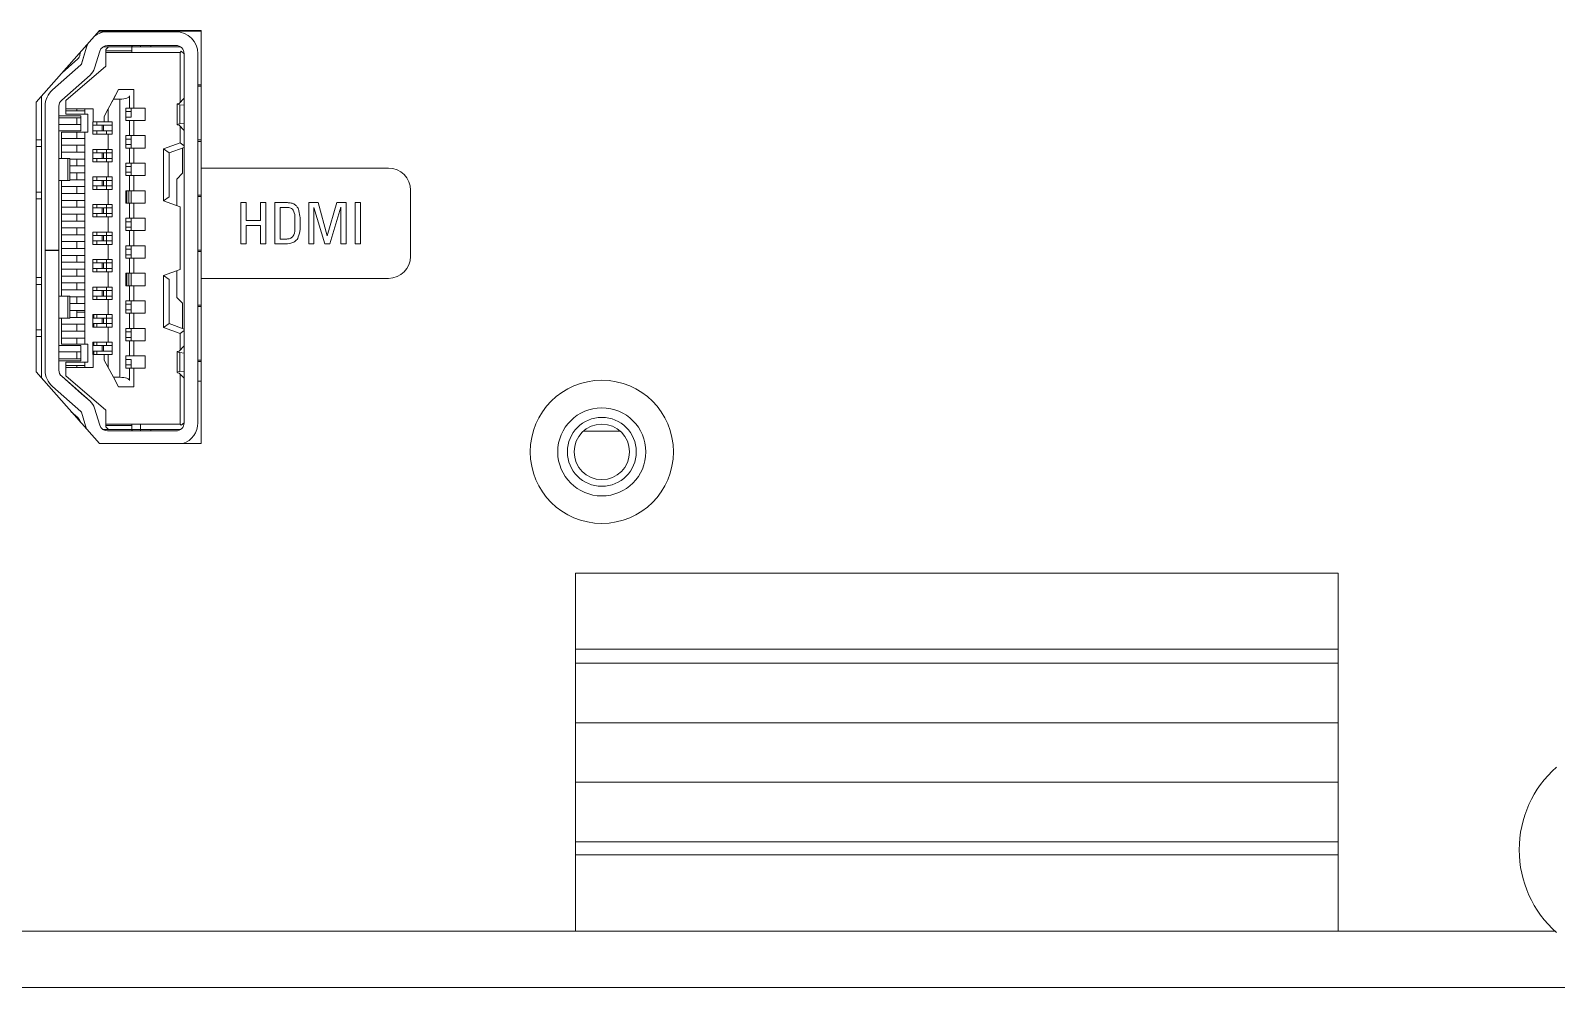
# Model space of a CAD drawing. Extents: x -194 to 239, y -574 to -265.
# Drawn here: x -116.12 to -98.61, y -338.94 to -327.96 of the extents above; entities that cross this region are included whole.
import ezdxf

# ---------------------------------------------------------------- set-up
doc = ezdxf.new("R2010")
doc.units = 0
doc.header["$LTSCALE"] = 0.5
doc.layers.get('0').update_dxf_attribs({"linetype": 'CONTINUOUS'})
doc.layers.add('1', color=7, linetype='CONTINUOUS')

msp = doc.modelspace()

# ---------------------------------------------------------------- linework, layer by layer
at = {"color": 7, "linetype": 'Continuous', "lineweight": 5}
for p, q in [((-115.33454, -327.96054), (-116.06148, -328.78229)), ((-115.34629, -327.97382), (-115.23923, -327.97382)), ((-114.16512, -327.96054), (-115.33454, -327.96054)), ((-115.30294, -327.96054), (-115.30294, -327.97381)), ((-114.16512, -327.96841), (-115.30294, -327.96841)), ((-115.30294, -327.96841), (-114.16512, -327.96841)), ((-115.23024, -327.97382), (-115.23923, -327.97382)), ((-114.4559, -327.97382), (-115.23923, -327.97382)), ((-115.23024, -327.97382), (-115.13542, -327.97382)), ((-115.23024, -327.97382), (-115.13542, -327.97382)), ((-115.23024, -327.97382), (-115.13542, -327.97382)), ((-114.96159, -327.97382), (-114.96159, -327.97381)), ((-114.74035, -327.97382), (-114.96159, -327.97382)), ((-114.70874, -327.97381), (-114.74035, -327.97381)), ((-114.74035, -327.97381), (-114.74035, -327.97382)), ((-114.4559, -327.97381), (-114.70874, -327.97381)), ((-114.4559, -327.97381), (-114.4559, -327.97382)), ((-114.16512, -329.54083), (-114.16512, -327.96054)), ((-115.55673, -328.23888), (-115.55157, -328.20587)), ((-115.54067, -328.34659), (-115.48089, -328.15231)), ((-115.48089, -328.15231), (-115.53998, -328.34434)), ((-115.47941, -328.14765), (-115.50006, -328.14765)), ((-115.50006, -328.14765), (-115.47941, -328.14765)), ((-115.47362, -328.13185), (-115.48608, -328.13185)), ((-115.32985, -328.19878), (-115.38963, -328.39307)), ((-115.29164, -328.14765), (-115.23024, -328.14765)), ((-115.27765, -328.13998), (-115.27765, -328.14765)), ((-115.23024, -328.14765), (-115.26185, -328.17925)), ((-115.26185, -328.17925), (-115.23024, -328.14765)), ((-115.26185, -328.17925), (-115.26185, -328.21086)), ((-114.96159, -328.19506), (-115.26185, -328.19506)), ((-114.40849, -328.21086), (-115.26185, -328.21086)), ((-115.26185, -328.21086), (-115.26185, -328.36889)), ((-115.23923, -328.13185), (-114.4559, -328.13185)), ((-115.23024, -328.14765), (-114.4559, -328.14765)), ((-115.23024, -328.14765), (-115.23024, -328.14765)), ((-114.96159, -328.14765), (-114.96159, -328.13184)), ((-114.96159, -328.14765), (-114.96159, -328.19506)), ((-114.96159, -328.14765), (-114.95843, -328.14765)), ((-114.96159, -328.21086), (-114.96159, -328.19506)), ((-114.95843, -328.13185), (-114.95843, -328.14765)), ((-114.86361, -328.14765), (-114.86361, -328.13185)), ((-114.74351, -328.14765), (-114.74351, -328.13185)), ((-114.4559, -328.14765), (-114.40349, -328.14765)), ((-114.4559, -328.14765), (-114.4559, -328.14765)), ((-114.40849, -328.21086), (-114.39556, -328.19793)), ((-114.40849, -328.78658), (-114.40849, -328.21086)), ((-114.39556, -328.19793), (-114.36108, -328.22666)), ((-114.36108, -328.22666), (-114.36108, -332.46185)), ((-114.20305, -328.22666), (-114.20305, -332.46185)), ((-115.54534, -328.35381), (-115.87137, -328.64072)), ((-115.87137, -328.64072), (-115.54534, -328.35381)), ((-115.76241, -328.44422), (-115.5826, -328.28598)), ((-115.26185, -328.36889), (-115.72013, -328.76396)), ((-115.54534, -328.35381), (-115.54534, -328.35381)), ((-115.53998, -328.34434), (-115.54067, -328.34659)), ((-115.54067, -328.34659), (-115.54067, -328.34659)), ((-115.53998, -328.34434), (-115.53998, -328.34434)), ((-115.44094, -328.47245), (-115.76697, -328.75935)), ((-114.20305, -328.58473), (-114.16512, -328.58473)), ((-114.16512, -328.60053), (-114.20305, -328.60053)), ((-114.20305, -328.60053), (-114.16512, -328.60053)), ((-116.06148, -328.78229), (-116.06148, -331.87967)), ((-115.99826, -329.21435), (-115.99826, -328.71083)), ((-115.87137, -328.64072), (-115.87137, -328.64072)), ((-115.72013, -328.76396), (-115.72013, -328.85878)), ((-115.1133, -328.63754), (-115.28081, -328.94611)), ((-115.17335, -328.74816), (-115.2334, -328.85878)), ((-115.17335, -328.74816), (-115.1133, -328.63754)), ((-115.17335, -328.74816), (-115.0975, -328.74816)), ((-114.98688, -328.63754), (-115.1133, -328.63754)), ((-115.0975, -331.94036), (-115.0975, -328.74816)), ((-114.93947, -328.63754), (-114.98688, -328.63754)), ((-114.98688, -328.85088), (-114.98688, -328.70944)), ((-114.93947, -328.63754), (-114.93947, -328.85088)), ((-114.41875, -328.79717), (-114.36362, -328.74026)), ((-114.36362, -328.74026), (-114.36108, -328.74026)), ((-115.95718, -328.83053), (-115.95718, -330.48332)), ((-115.79915, -330.48332), (-115.79915, -328.83053)), ((-115.5463, -328.93779), (-115.79915, -328.93779)), ((-115.59213, -328.9615), (-115.79915, -328.9615)), ((-115.5463, -328.9615), (-115.79915, -328.9615)), ((-115.72013, -328.92199), (-115.72013, -328.85878)), ((-115.72013, -328.85878), (-115.40407, -328.85878)), ((-115.72013, -328.88248), (-115.50047, -328.88248)), ((-115.46729, -328.92199), (-115.72013, -328.92199)), ((-115.59213, -328.88248), (-115.59213, -328.85878)), ((-115.59213, -328.9615), (-115.59213, -329.04051)), ((-115.59213, -328.9615), (-115.5463, -328.9615)), ((-115.5463, -328.93779), (-115.5463, -329.11163)), ((-115.50047, -328.85878), (-115.50047, -328.92199)), ((-115.46729, -329.12743), (-115.46729, -328.92199)), ((-115.40407, -328.85878), (-115.40407, -329.00891)), ((-115.28081, -328.94611), (-115.2334, -328.85878)), ((-115.28081, -329.00891), (-115.28081, -328.94611)), ((-115.2334, -328.85878), (-115.2334, -329.00891)), ((-115.2334, -328.85878), (-115.2334, -328.85878)), ((-115.03113, -328.85088), (-114.98688, -328.85088)), ((-115.03113, -328.99311), (-115.03113, -328.85088)), ((-115.03113, -328.89039), (-114.96791, -328.89039)), ((-114.96791, -328.89039), (-115.03113, -328.89039)), ((-115.03113, -328.9536), (-114.96791, -328.9536)), ((-114.98688, -328.85088), (-114.96791, -328.85088)), ((-114.96791, -328.85088), (-114.96791, -328.89039)), ((-114.93947, -328.85088), (-114.96791, -328.85088)), ((-114.96791, -328.9536), (-114.96791, -328.89039)), ((-114.93947, -328.85088), (-114.80988, -328.85088)), ((-114.80988, -328.85088), (-114.80988, -328.9931)), ((-114.44009, -328.80432), (-114.44009, -329.03967)), ((-114.4099, -329.03126), (-114.4099, -328.81272)), ((-114.36108, -328.81902), (-114.4099, -328.81272)), ((-115.79915, -329.04051), (-115.5463, -329.04051)), ((-115.79915, -329.11163), (-115.5463, -329.11163)), ((-115.76754, -329.12743), (-115.46729, -329.12743)), ((-115.76754, -329.42769), (-115.76754, -329.12743)), ((-115.59213, -329.12743), (-115.59213, -329.19854)), ((-115.50047, -329.12743), (-115.50047, -331.56108)), ((-115.4104, -329.00891), (-115.4104, -329.15113)), ((-115.4104, -329.00891), (-115.40407, -329.00891)), ((-115.30128, -329.04841), (-115.4104, -329.04841)), ((-115.30128, -329.11163), (-115.4104, -329.11163)), ((-115.40407, -329.00891), (-115.28081, -329.00891)), ((-115.36299, -329.04841), (-115.36299, -329.00891)), ((-115.36299, -329.15113), (-115.36299, -329.11163)), ((-115.30128, -329.11163), (-115.30128, -329.04841)), ((-115.25237, -329.04841), (-115.30128, -329.04841)), ((-115.25237, -329.11163), (-115.30128, -329.11163)), ((-115.28698, -329.04841), (-115.28698, -329.11163)), ((-115.28698, -329.04841), (-115.18915, -329.04841)), ((-115.27, -329.11163), (-115.28698, -329.11163)), ((-115.28081, -329.00891), (-115.25237, -329.00891)), ((-115.25237, -329.11163), (-115.26756, -329.11163)), ((-115.25237, -329.00891), (-115.2334, -329.00891)), ((-115.18915, -329.04841), (-115.25237, -329.04841)), ((-115.25237, -329.15113), (-115.25237, -329.11163)), ((-115.25237, -329.11163), (-115.18915, -329.11163)), ((-115.2334, -329.00891), (-115.18915, -329.00891)), ((-115.18915, -329.00891), (-115.18915, -329.15114)), ((-114.98688, -328.99311), (-115.03113, -328.99311)), ((-114.96791, -328.9931), (-114.98688, -328.9931)), ((-114.98688, -329.16694), (-114.98688, -328.99311)), ((-114.93947, -328.9931), (-114.96791, -328.9931)), ((-114.93947, -328.9931), (-114.93947, -329.16694)), ((-114.80988, -328.9931), (-114.93947, -328.9931)), ((-114.36362, -329.10373), (-114.41875, -329.04681)), ((-114.4099, -329.03126), (-114.36108, -329.02497)), ((-114.40849, -329.25124), (-114.40849, -329.0574)), ((-114.36108, -329.10373), (-114.36362, -329.10373)), ((-116.06148, -329.21435), (-115.99826, -329.21435)), ((-116.06148, -329.29336), (-115.99826, -329.29336)), ((-115.99826, -329.21435), (-115.99826, -329.29336)), ((-115.99826, -329.29336), (-115.99826, -329.81486)), ((-115.76754, -329.19854), (-115.50047, -329.19854)), ((-115.59213, -329.27756), (-115.76754, -329.27756)), ((-115.50047, -329.27756), (-115.76754, -329.27756)), ((-115.59213, -329.27756), (-115.59213, -329.35657)), ((-115.59213, -329.27756), (-115.50047, -329.27756)), ((-115.4104, -329.15113), (-115.25237, -329.15113)), ((-115.4104, -329.32497), (-115.4104, -329.46719)), ((-115.4104, -329.32497), (-115.25237, -329.32497)), ((-115.36299, -329.36447), (-115.36299, -329.32497)), ((-115.25237, -329.15113), (-115.25237, -329.15114)), ((-115.25237, -329.15113), (-115.2334, -329.15113)), ((-115.25237, -329.15114), (-115.2334, -329.15114)), ((-115.25237, -329.32497), (-115.25237, -329.32497)), ((-115.25237, -329.46719), (-115.25237, -329.32497)), ((-115.25237, -329.32497), (-115.2334, -329.32497)), ((-115.2334, -329.15114), (-115.22432, -329.15114)), ((-115.18915, -329.15114), (-115.2334, -329.15114)), ((-115.2334, -329.15114), (-115.2334, -329.32497)), ((-115.2334, -329.32497), (-115.18915, -329.32497)), ((-115.18915, -329.32497), (-115.18915, -329.46719)), ((-115.02164, -329.16694), (-115.03113, -329.16694)), ((-115.03113, -329.30917), (-115.03113, -329.16694)), ((-115.03113, -329.16694), (-114.98688, -329.16694)), ((-115.03113, -329.20644), (-114.96791, -329.20644)), ((-114.96791, -329.20644), (-115.03113, -329.20644)), ((-115.03113, -329.26966), (-114.96791, -329.26966)), ((-114.98688, -329.30917), (-115.03113, -329.30917)), ((-115.01766, -329.16694), (-115.02164, -329.16694)), ((-114.99596, -329.16694), (-115.01766, -329.16694)), ((-114.98688, -329.16694), (-114.99596, -329.16694)), ((-114.98688, -329.16694), (-114.96791, -329.16694)), ((-114.96791, -329.30916), (-114.98688, -329.30916)), ((-114.98688, -329.483), (-114.98688, -329.30917)), ((-114.96791, -329.16694), (-114.96791, -329.20644)), ((-114.96791, -329.16694), (-114.96791, -329.16694)), ((-114.96791, -329.16694), (-114.93947, -329.16694)), ((-114.93947, -329.16694), (-114.96791, -329.16694)), ((-114.96791, -329.26966), (-114.96791, -329.20644)), ((-114.96791, -329.26966), (-114.96791, -329.30916)), ((-114.93947, -329.30916), (-114.96791, -329.30916)), ((-114.93947, -329.16694), (-114.80988, -329.16694)), ((-114.93947, -329.30916), (-114.93947, -329.483)), ((-114.80988, -329.30916), (-114.93947, -329.30916)), ((-114.80988, -329.16694), (-114.80988, -329.30916)), ((-114.59812, -329.3202), (-114.40849, -329.25124)), ((-114.53491, -329.36447), (-114.59812, -329.3202)), ((-114.59812, -329.91444), (-114.59812, -329.3202)), ((-114.36108, -329.30126), (-114.53491, -329.36447)), ((-114.36108, -329.28445), (-114.40849, -329.25124)), ((-114.3786, -329.59691), (-114.3786, -329.30763)), ((-114.20305, -329.21684), (-114.16512, -329.21684)), ((-114.16512, -329.23264), (-114.20305, -329.23264)), ((-114.20305, -329.23265), (-114.16512, -329.23265)), ((-115.79686, -329.42769), (-115.79915, -329.42769)), ((-115.69618, -329.42769), (-115.79915, -329.42769)), ((-115.79657, -329.42769), (-115.70751, -329.42769)), ((-115.76754, -329.35657), (-115.50047, -329.35657)), ((-115.70751, -329.42769), (-115.67304, -329.42769)), ((-115.69618, -329.68053), (-115.69618, -329.42769)), ((-115.67272, -329.68053), (-115.67272, -329.42769)), ((-115.59213, -329.43559), (-115.67272, -329.43559)), ((-115.50047, -329.43559), (-115.67272, -329.43559)), ((-115.59213, -329.43559), (-115.59213, -329.5146)), ((-115.59213, -329.43559), (-115.50047, -329.43559)), ((-115.30128, -329.36447), (-115.4104, -329.36447)), ((-115.4104, -329.42769), (-115.30128, -329.42769)), ((-115.4104, -329.46719), (-115.25237, -329.46719)), ((-115.36299, -329.46719), (-115.36299, -329.42769)), ((-115.30128, -329.42769), (-115.30128, -329.36447)), ((-115.25237, -329.36447), (-115.30128, -329.36447)), ((-115.25237, -329.42769), (-115.30128, -329.42769)), ((-115.28698, -329.36447), (-115.28698, -329.42769)), ((-115.28698, -329.36447), (-115.18915, -329.36447)), ((-115.28698, -329.42769), (-115.18915, -329.42769)), ((-115.18915, -329.36447), (-115.25237, -329.36447)), ((-115.18915, -329.42769), (-115.25237, -329.42769)), ((-115.25237, -329.46719), (-115.25237, -329.46719)), ((-115.2334, -329.46719), (-115.25237, -329.46719)), ((-115.2334, -329.46719), (-115.22432, -329.46719)), ((-115.2334, -329.46719), (-115.2334, -329.64103)), ((-115.18915, -329.46719), (-115.2334, -329.46719)), ((-115.03113, -329.483), (-114.98688, -329.483)), ((-115.03113, -329.62522), (-115.03113, -329.483)), ((-114.96791, -329.483), (-114.98688, -329.483)), ((-114.98688, -329.483), (-114.96791, -329.483)), ((-114.93947, -329.483), (-114.96791, -329.483)), ((-114.96791, -329.483), (-114.96791, -329.62522)), ((-114.96791, -329.483), (-114.96791, -329.483)), ((-114.93947, -329.483), (-114.80988, -329.483)), ((-114.80988, -329.483), (-114.80988, -329.62522)), ((-114.53491, -329.87017), (-114.53491, -329.36447)), ((-115.67272, -329.5146), (-115.50047, -329.5146)), ((-115.59213, -329.59362), (-115.67272, -329.59362)), ((-115.50047, -329.59362), (-115.67272, -329.59362)), ((-115.67272, -329.67263), (-115.50047, -329.67263)), ((-115.59213, -329.59362), (-115.59213, -329.67263)), ((-115.59213, -329.59362), (-115.50047, -329.59362)), ((-115.4104, -329.64103), (-115.4104, -329.78325)), ((-115.4104, -329.64103), (-115.25237, -329.64103)), ((-115.36299, -329.68053), (-115.36299, -329.64103)), ((-115.25237, -329.64103), (-115.25237, -329.64103)), ((-115.25237, -329.78325), (-115.25237, -329.64103)), ((-115.25237, -329.64103), (-115.2334, -329.64103)), ((-115.2334, -329.64103), (-115.18915, -329.64103)), ((-115.18915, -329.64103), (-115.18915, -329.78325)), ((-115.03113, -329.5225), (-114.96791, -329.5225)), ((-114.96791, -329.5225), (-115.03113, -329.5225)), ((-115.03113, -329.58571), (-114.96791, -329.58571)), ((-114.98688, -329.62522), (-115.03113, -329.62522)), ((-114.98688, -329.62522), (-114.96791, -329.62522)), ((-114.98688, -329.79906), (-114.98688, -329.62522)), ((-114.80988, -329.62522), (-114.96791, -329.62522)), ((-114.93947, -329.62522), (-114.96791, -329.62522)), ((-114.96791, -329.62522), (-114.96791, -329.62522)), ((-114.80988, -329.62522), (-114.93947, -329.62522)), ((-114.93947, -329.62522), (-114.93947, -329.79906)), ((-114.44642, -329.66473), (-114.3786, -329.59691)), ((-114.44642, -329.96961), (-114.44642, -329.66473)), ((-114.16512, -329.54083), (-114.16512, -330.80507)), ((-112.01592, -329.54083), (-114.16512, -329.54083)), ((-115.99826, -329.81486), (-116.06148, -329.81486)), ((-115.99826, -329.81486), (-115.99826, -329.89387)), ((-115.79915, -329.68053), (-115.69618, -329.68053)), ((-115.76754, -331.00798), (-115.76754, -329.68053)), ((-115.59213, -329.75165), (-115.76754, -329.75165)), ((-115.50047, -329.75165), (-115.76754, -329.75165)), ((-115.76754, -329.83066), (-115.50047, -329.83066)), ((-115.70751, -329.68053), (-115.67304, -329.68053)), ((-115.59213, -329.75165), (-115.59213, -329.83066)), ((-115.59213, -329.75165), (-115.50047, -329.75165)), ((-115.30128, -329.68053), (-115.4104, -329.68053)), ((-115.4104, -329.74374), (-115.30128, -329.74374)), ((-115.4104, -329.78325), (-115.25237, -329.78325)), ((-115.36299, -329.78325), (-115.36299, -329.74374)), ((-115.30128, -329.74374), (-115.30128, -329.68053)), ((-115.25237, -329.68053), (-115.30128, -329.68053)), ((-115.25237, -329.74374), (-115.30128, -329.74374)), ((-115.28698, -329.68053), (-115.28698, -329.74374)), ((-115.28698, -329.68053), (-115.18915, -329.68053)), ((-115.28698, -329.74374), (-115.25237, -329.74374)), ((-115.18915, -329.68053), (-115.25237, -329.68053)), ((-115.18915, -329.74374), (-115.25237, -329.74374)), ((-115.25237, -329.78325), (-115.25237, -329.78325)), ((-115.2334, -329.78325), (-115.25237, -329.78325)), ((-115.2334, -329.78325), (-115.22432, -329.78325)), ((-115.2334, -329.78325), (-115.2334, -329.95709)), ((-115.18915, -329.78325), (-115.2334, -329.78325)), ((-115.03113, -329.79906), (-114.98688, -329.79906)), ((-115.03113, -329.94128), (-115.03113, -329.79906)), ((-115.03113, -329.83856), (-115.01766, -329.83856)), ((-115.01766, -329.83856), (-115.03113, -329.83856)), ((-115.01766, -329.79906), (-115.01766, -329.94128)), ((-114.99596, -329.79906), (-115.01766, -329.79906)), ((-114.99596, -329.79906), (-114.99596, -329.94128)), ((-114.98688, -329.79906), (-114.99596, -329.79906)), ((-114.98688, -329.79906), (-114.96791, -329.79906)), ((-114.96791, -329.79906), (-114.98688, -329.79906)), ((-114.96791, -329.79906), (-114.93947, -329.79906)), ((-114.96791, -329.79906), (-114.96791, -329.94128)), ((-114.93947, -329.79906), (-114.80988, -329.79906)), ((-114.80988, -329.79906), (-114.80988, -329.94128)), ((-114.20305, -329.84896), (-114.16512, -329.84896)), ((-111.76308, -330.55222), (-111.76308, -329.79368)), ((-116.06148, -329.89387), (-115.99826, -329.89387)), ((-115.99826, -329.89387), (-115.99826, -330.79464)), ((-115.59213, -329.90968), (-115.76754, -329.90968)), ((-115.50047, -329.90968), (-115.76754, -329.90968)), ((-115.76754, -329.98869), (-115.50047, -329.98869)), ((-115.59213, -329.90968), (-115.59213, -329.98869)), ((-115.59213, -329.90968), (-115.50047, -329.90968)), ((-115.4104, -329.95708), (-115.4104, -330.09931)), ((-115.4104, -329.95708), (-115.25237, -329.95708)), ((-115.30128, -329.99659), (-115.4104, -329.99659)), ((-115.36299, -329.99659), (-115.36299, -329.95708)), ((-115.30128, -330.0598), (-115.30128, -329.99659)), ((-115.28698, -329.99659), (-115.28698, -330.0598)), ((-115.25237, -329.95709), (-115.25237, -329.95708)), ((-115.25237, -329.95708), (-115.2334, -329.95708)), ((-115.25237, -330.09931), (-115.25237, -329.95709)), ((-115.2334, -329.95709), (-115.25237, -329.95709)), ((-115.18915, -329.99659), (-115.25237, -329.99659)), ((-115.2334, -329.95709), (-115.18915, -329.95709)), ((-115.18915, -329.95709), (-115.18915, -330.09931)), ((-115.03113, -329.90177), (-115.01766, -329.90177)), ((-114.98688, -329.94128), (-115.03113, -329.94128)), ((-115.01766, -329.94128), (-114.99596, -329.94128)), ((-114.99596, -329.94128), (-114.98688, -329.94128)), ((-114.96791, -329.94128), (-114.98688, -329.94128)), ((-114.98688, -330.11512), (-114.98688, -329.94128)), ((-114.93947, -329.94128), (-114.96791, -329.94128)), ((-114.93947, -329.94128), (-114.96791, -329.94128)), ((-114.93947, -329.94128), (-114.93947, -330.11511)), ((-114.80988, -329.94128), (-114.93947, -329.94128)), ((-114.59812, -329.91444), (-114.53491, -329.87017)), ((-114.59812, -329.91444), (-114.40849, -329.9834)), ((-114.40849, -330.70511), (-114.40849, -329.9834)), ((-114.16512, -329.86476), (-114.20305, -329.86476)), ((-114.20305, -329.86477), (-114.16512, -329.86477)), ((-113.70953, -329.9359), (-113.64874, -329.9359)), ((-113.70953, -330.40999), (-113.70953, -329.9359)), ((-113.64874, -329.9359), (-113.64874, -330.14256)), ((-113.48464, -329.9359), (-113.42386, -329.9359)), ((-113.48464, -330.14256), (-113.48464, -329.9359)), ((-113.42386, -329.9359), (-113.42386, -330.40999)), ((-113.32053, -329.9359), (-113.17627, -329.9359)), ((-113.32053, -330.40999), (-113.32053, -329.9359)), ((-113.25975, -329.99061), (-113.25975, -330.35529)), ((-113.18149, -329.99061), (-113.25975, -329.99061)), ((-112.93153, -329.9359), (-112.82441, -329.93315)), ((-112.93153, -330.40999), (-112.93153, -329.9359)), ((-112.74644, -330.40999), (-112.87075, -329.99061)), ((-112.87075, -329.99061), (-112.87075, -330.40999)), ((-112.82441, -329.93315), (-112.71747, -330.31531)), ((-112.71747, -330.31531), (-112.6074, -329.93325)), ((-112.56077, -329.98852), (-112.68927, -330.40999)), ((-112.6074, -329.93325), (-112.49999, -329.9359)), ((-112.56077, -330.40999), (-112.56077, -329.98852)), ((-112.49999, -329.9359), (-112.49999, -330.40999)), ((-112.39666, -329.9359), (-112.33588, -329.9359)), ((-112.39666, -330.40999), (-112.39666, -329.9359)), ((-112.33588, -329.9359), (-112.33588, -330.40999)), ((-115.59213, -330.0677), (-115.76754, -330.0677)), ((-115.50047, -330.0677), (-115.76754, -330.0677)), ((-115.76754, -330.14672), (-115.50047, -330.14672)), ((-115.59213, -330.0677), (-115.59213, -330.14672)), ((-115.59213, -330.0677), (-115.50047, -330.0677)), ((-115.4104, -330.0598), (-115.30128, -330.0598)), ((-115.4104, -330.09931), (-115.25237, -330.09931)), ((-115.36299, -330.09931), (-115.36299, -330.0598)), ((-115.25237, -330.0598), (-115.30128, -330.0598)), ((-115.28698, -330.0598), (-115.18915, -330.0598)), ((-115.18915, -330.0598), (-115.25237, -330.0598)), ((-115.25237, -330.09931), (-115.25237, -330.09931)), ((-115.2334, -330.09931), (-115.25237, -330.09931)), ((-115.2334, -330.09931), (-115.22432, -330.09931)), ((-115.18915, -330.09931), (-115.2334, -330.09931)), ((-115.2334, -330.09931), (-115.2334, -330.27314)), ((-115.03113, -330.11512), (-114.98688, -330.11512)), ((-115.03113, -330.25734), (-115.03113, -330.11512)), ((-115.03113, -330.15462), (-114.96791, -330.15462)), ((-114.96791, -330.15462), (-115.03113, -330.15462)), ((-114.98688, -330.11511), (-114.96791, -330.11511)), ((-114.96791, -330.11511), (-114.96791, -330.15462)), ((-114.93947, -330.11511), (-114.96791, -330.11511)), ((-114.96791, -330.21783), (-114.96791, -330.15462)), ((-114.93947, -330.11511), (-114.80988, -330.11511)), ((-114.80988, -330.11511), (-114.80988, -330.25734)), ((-113.64874, -330.14256), (-113.48464, -330.14256)), ((-113.64874, -330.19726), (-113.64874, -330.40999)), ((-113.48464, -330.19726), (-113.64874, -330.19726)), ((-113.48464, -330.40999), (-113.48464, -330.19726)), ((-113.08956, -330.21512), (-113.08956, -330.12043)), ((-115.59213, -330.22573), (-115.76754, -330.22573)), ((-115.50047, -330.22573), (-115.76754, -330.22573)), ((-115.76754, -330.30475), (-115.50047, -330.30475)), ((-115.59213, -330.22573), (-115.59213, -330.30475)), ((-115.59213, -330.22573), (-115.50047, -330.22573)), ((-115.4104, -330.27314), (-115.4104, -330.41537)), ((-115.4104, -330.27314), (-115.25237, -330.27314)), ((-115.30128, -330.31265), (-115.4104, -330.31265)), ((-115.4104, -330.37586), (-115.30128, -330.37586)), ((-115.36299, -330.31265), (-115.36299, -330.27314)), ((-115.36299, -330.41537), (-115.36299, -330.37586)), ((-115.30128, -330.37586), (-115.30128, -330.31265)), ((-115.25237, -330.31265), (-115.30128, -330.31265)), ((-115.25237, -330.37586), (-115.30128, -330.37586)), ((-115.28698, -330.31265), (-115.28698, -330.37586)), ((-115.28698, -330.31265), (-115.18915, -330.31265)), ((-115.28698, -330.37586), (-115.25237, -330.37586)), ((-115.25237, -330.41537), (-115.25237, -330.27314)), ((-115.25237, -330.27314), (-115.2334, -330.27314)), ((-115.2334, -330.27314), (-115.25237, -330.27314)), ((-115.25237, -330.27314), (-115.25237, -330.27314)), ((-115.18915, -330.31265), (-115.25237, -330.31265)), ((-115.18915, -330.37586), (-115.25237, -330.37586)), ((-115.2334, -330.27314), (-115.18915, -330.27314)), ((-115.18915, -330.27314), (-115.18915, -330.41537)), ((-115.03113, -330.21783), (-114.96791, -330.21783)), ((-114.98688, -330.25734), (-115.03113, -330.25734)), ((-114.96791, -330.25734), (-114.98688, -330.25734)), ((-114.98688, -330.43117), (-114.98688, -330.25734)), ((-114.96791, -330.21783), (-114.96791, -330.25734)), ((-114.93947, -330.25734), (-114.96791, -330.25734)), ((-114.93947, -330.25734), (-114.93947, -330.43117)), ((-114.80988, -330.25734), (-114.93947, -330.25734)), ((-113.25975, -330.35529), (-113.20372, -330.35529)), ((-115.95718, -330.48648), (-115.95718, -330.48332)), ((-115.95718, -330.48332), (-115.79915, -330.48332)), ((-115.95718, -330.48648), (-115.79915, -330.48648)), ((-115.79915, -330.48648), (-115.95718, -330.48648)), ((-115.95718, -330.48648), (-115.95718, -331.85798)), ((-115.79915, -330.48332), (-115.79915, -330.48648)), ((-115.79915, -331.85798), (-115.79915, -330.48648)), ((-115.59213, -330.38376), (-115.76754, -330.38376)), ((-115.50047, -330.38376), (-115.76754, -330.38376)), ((-115.76754, -330.46278), (-115.50047, -330.46278)), ((-115.59213, -330.54179), (-115.76754, -330.54179)), ((-115.50047, -330.54179), (-115.76754, -330.54179)), ((-115.59213, -330.38376), (-115.59213, -330.46278)), ((-115.59213, -330.38376), (-115.50047, -330.38376)), ((-115.59213, -330.54179), (-115.59213, -330.62081)), ((-115.59213, -330.54179), (-115.50047, -330.54179)), ((-115.4104, -330.41537), (-115.25237, -330.41537)), ((-115.25237, -330.41537), (-115.2334, -330.41537)), ((-115.25237, -330.41537), (-115.2334, -330.41537)), ((-115.2334, -330.41537), (-115.22432, -330.41537)), ((-115.18915, -330.41537), (-115.2334, -330.41537)), ((-115.2334, -330.41537), (-115.2334, -330.5892)), ((-115.03113, -330.43117), (-114.98688, -330.43117)), ((-115.03113, -330.5734), (-115.03113, -330.43117)), ((-115.03113, -330.47068), (-114.96791, -330.47068)), ((-114.96791, -330.47068), (-115.03113, -330.47068)), ((-115.03113, -330.53389), (-114.96791, -330.53389)), ((-114.98688, -330.43117), (-114.96791, -330.43117)), ((-114.96791, -330.43117), (-114.96791, -330.47068)), ((-114.96791, -330.43117), (-114.96791, -330.43117)), ((-114.96791, -330.43117), (-114.93947, -330.43117)), ((-114.93947, -330.43117), (-114.96791, -330.43117)), ((-114.96791, -330.53389), (-114.96791, -330.47068)), ((-114.96791, -330.53389), (-114.96791, -330.5734)), ((-114.93947, -330.43117), (-114.80988, -330.43117)), ((-114.80988, -330.43117), (-114.80988, -330.5734)), ((-114.20305, -330.48108), (-114.16512, -330.48108)), ((-114.16512, -330.49688), (-114.20305, -330.49688)), ((-114.20305, -330.49688), (-114.16512, -330.49688)), ((-113.64874, -330.40999), (-113.70953, -330.40999)), ((-113.42386, -330.40999), (-113.48464, -330.40999)), ((-113.21283, -330.40999), (-113.32053, -330.40999)), ((-112.87075, -330.40999), (-112.93153, -330.40999)), ((-112.68927, -330.40999), (-112.74644, -330.40999)), ((-112.49999, -330.40999), (-112.56077, -330.40999)), ((-112.33588, -330.40999), (-112.39666, -330.40999)), ((-115.76754, -330.62081), (-115.50047, -330.62081)), ((-115.59213, -330.69982), (-115.76754, -330.69982)), ((-115.50047, -330.69982), (-115.76754, -330.69982)), ((-115.59213, -330.69982), (-115.59213, -330.77884)), ((-115.59213, -330.69982), (-115.50047, -330.69982)), ((-115.4104, -330.5892), (-115.4104, -330.73143)), ((-115.4104, -330.5892), (-115.25237, -330.5892)), ((-115.30128, -330.62871), (-115.4104, -330.62871)), ((-115.4104, -330.69192), (-115.30128, -330.69192)), ((-115.36299, -330.62871), (-115.36299, -330.5892)), ((-115.36299, -330.73143), (-115.36299, -330.69192)), ((-115.30128, -330.69192), (-115.30128, -330.62871)), ((-115.25237, -330.62871), (-115.30128, -330.62871)), ((-115.28698, -330.62871), (-115.28698, -330.69192)), ((-115.28698, -330.62871), (-115.18915, -330.62871)), ((-115.25237, -330.5892), (-115.25237, -330.5892)), ((-115.25237, -330.73143), (-115.25237, -330.5892)), ((-115.25237, -330.5892), (-115.2334, -330.5892)), ((-115.18915, -330.62871), (-115.25237, -330.62871)), ((-115.18915, -330.69192), (-115.25237, -330.69192)), ((-115.2334, -330.5892), (-115.18915, -330.5892)), ((-115.18915, -330.5892), (-115.18915, -330.73143)), ((-114.96791, -330.5734), (-114.98688, -330.5734)), ((-114.98688, -330.74723), (-114.98688, -330.5734)), ((-114.93947, -330.5734), (-114.96791, -330.5734)), ((-114.96791, -330.5734), (-114.96791, -330.5734)), ((-114.93947, -330.5734), (-114.96791, -330.5734)), ((-114.93947, -330.5734), (-114.93947, -330.74723)), ((-114.80988, -330.5734), (-114.93947, -330.5734)), ((-114.59812, -330.77407), (-114.40849, -330.70511)), ((-114.44642, -331.02378), (-114.44642, -330.7189)), ((-116.06148, -330.79464), (-115.99826, -330.79464)), ((-116.06148, -330.87366), (-115.99826, -330.87366)), ((-115.99826, -330.79464), (-115.99826, -330.87366)), ((-115.99826, -330.87366), (-115.99826, -331.39515)), ((-115.76754, -330.77884), (-115.50047, -330.77884)), ((-115.59213, -330.85785), (-115.76754, -330.85785)), ((-115.50047, -330.85785), (-115.76754, -330.85785)), ((-115.59213, -330.85785), (-115.59213, -330.93687)), ((-115.59213, -330.85785), (-115.50047, -330.85785)), ((-115.4104, -330.73143), (-115.25237, -330.73143)), ((-115.25237, -330.73143), (-115.2334, -330.73143)), ((-115.2334, -330.73143), (-115.25237, -330.73143)), ((-115.2334, -330.73143), (-115.22432, -330.73143)), ((-115.2334, -330.73143), (-115.2334, -330.90526)), ((-115.18915, -330.73143), (-115.2334, -330.73143)), ((-115.03113, -330.74723), (-114.98688, -330.74723)), ((-115.03113, -330.88946), (-115.03113, -330.74723)), ((-115.03113, -330.78674), (-115.01766, -330.78674)), ((-115.01766, -330.78674), (-115.03113, -330.78674)), ((-115.03113, -330.84995), (-115.01766, -330.84995)), ((-114.98688, -330.88946), (-115.03113, -330.88946)), ((-115.01766, -330.74723), (-115.01766, -330.88946)), ((-114.99596, -330.74723), (-115.01766, -330.74723)), ((-115.01766, -330.88946), (-114.99596, -330.88946)), ((-114.99596, -330.74723), (-114.99596, -330.88946)), ((-114.98688, -330.74723), (-114.99596, -330.74723)), ((-114.99596, -330.88946), (-114.98688, -330.88946)), ((-114.96791, -330.74723), (-114.98688, -330.74723)), ((-114.96791, -330.88946), (-114.98688, -330.88946)), ((-114.98688, -331.06329), (-114.98688, -330.88946)), ((-114.93947, -330.74723), (-114.96791, -330.74723)), ((-114.96791, -330.74723), (-114.96791, -330.88946)), ((-114.80988, -330.88946), (-114.96791, -330.88946)), ((-114.93947, -330.88946), (-114.96791, -330.88946)), ((-114.93947, -330.74723), (-114.80988, -330.74723)), ((-114.80988, -330.88946), (-114.93947, -330.88946)), ((-114.93947, -330.88946), (-114.93947, -331.06329)), ((-114.80988, -330.74723), (-114.80988, -330.88946)), ((-114.53491, -330.81834), (-114.59812, -330.77407)), ((-114.59812, -331.36831), (-114.59812, -330.77407)), ((-114.53491, -331.32404), (-114.53491, -330.81834)), ((-114.16512, -330.80507), (-112.01592, -330.80507)), ((-114.16512, -332.70142), (-114.16512, -330.80507)), ((-115.79686, -331.00798), (-115.79915, -331.00798)), ((-115.69618, -331.00798), (-115.79915, -331.00798)), ((-115.79657, -331.00798), (-115.70751, -331.00798)), ((-115.76754, -330.93687), (-115.50047, -330.93687)), ((-115.70751, -331.00798), (-115.67304, -331.00798)), ((-115.69618, -331.00798), (-115.69618, -331.26083)), ((-115.67272, -331.26083), (-115.67272, -331.00798)), ((-115.59213, -331.01588), (-115.67272, -331.01588)), ((-115.50047, -331.01588), (-115.67272, -331.01588)), ((-115.59213, -331.01588), (-115.59213, -331.0949)), ((-115.59213, -331.01588), (-115.50047, -331.01588)), ((-115.4104, -330.90526), (-115.4104, -331.04749)), ((-115.4104, -330.90526), (-115.25237, -330.90526)), ((-115.30128, -330.94477), (-115.4104, -330.94477)), ((-115.4104, -331.00798), (-115.30128, -331.00798)), ((-115.4104, -331.04749), (-115.25237, -331.04749)), ((-115.36299, -330.94477), (-115.36299, -330.90526)), ((-115.36299, -331.04749), (-115.36299, -331.00798)), ((-115.30128, -331.00798), (-115.30128, -330.94477)), ((-115.25237, -330.94477), (-115.30128, -330.94477)), ((-115.25237, -331.00798), (-115.30128, -331.00798)), ((-115.28698, -330.94477), (-115.28698, -331.00798)), ((-115.28698, -330.94477), (-115.18915, -330.94477)), ((-115.28698, -331.00798), (-115.25237, -331.00798)), ((-115.25237, -330.90526), (-115.25237, -330.90526)), ((-115.25237, -331.04749), (-115.25237, -330.90526)), ((-115.25237, -330.90526), (-115.2334, -330.90526)), ((-115.18915, -330.94477), (-115.25237, -330.94477)), ((-115.18915, -331.00798), (-115.25237, -331.00798)), ((-115.25237, -331.04749), (-115.25237, -331.04749)), ((-115.25237, -331.04749), (-115.25237, -331.04749)), ((-115.2334, -331.04749), (-115.25237, -331.04749)), ((-115.2334, -330.90526), (-115.18915, -330.90526)), ((-115.2334, -331.04749), (-115.22432, -331.04749)), ((-115.2334, -331.04749), (-115.2334, -331.22132)), ((-115.18915, -331.04749), (-115.2334, -331.04749)), ((-115.18915, -330.90526), (-115.18915, -331.04749)), ((-115.03113, -331.20552), (-115.03113, -331.06329)), ((-114.98688, -331.06329), (-114.96791, -331.06329)), ((-114.96791, -331.06329), (-114.93947, -331.06329)), ((-114.96791, -331.06329), (-114.96791, -331.20552)), ((-114.93947, -331.06329), (-114.80988, -331.06329)), ((-114.80988, -331.06329), (-114.80988, -331.20552)), ((-115.67272, -331.0949), (-115.50047, -331.0949)), ((-115.59213, -331.17391), (-115.67272, -331.17391)), ((-115.50047, -331.17391), (-115.67272, -331.17391)), ((-115.59213, -331.17391), (-115.59213, -331.25292)), ((-115.59213, -331.17391), (-115.50047, -331.17391)), ((-115.50047, -331.19476), (-115.59213, -331.19476)), ((-115.4104, -331.22132), (-115.4104, -331.36355)), ((-115.4104, -331.22132), (-115.25237, -331.22132)), ((-115.39775, -331.22132), (-115.39775, -331.26083)), ((-115.36299, -331.26083), (-115.36299, -331.22132)), ((-115.25237, -331.36355), (-115.25237, -331.22132)), ((-115.25237, -331.22132), (-115.25237, -331.22132)), ((-115.25237, -331.22132), (-115.2334, -331.22132)), ((-115.2334, -331.22132), (-115.18915, -331.22132)), ((-115.18915, -331.22132), (-115.18915, -331.36355)), ((-115.03113, -331.1028), (-114.96791, -331.1028)), ((-114.96791, -331.1028), (-115.03113, -331.1028)), ((-115.03113, -331.16601), (-114.96791, -331.16601)), ((-114.98688, -331.20552), (-115.03113, -331.20552)), ((-114.96791, -331.20552), (-114.98688, -331.20552)), ((-114.96791, -331.20552), (-114.98688, -331.20552)), ((-114.98688, -331.37935), (-114.98688, -331.20552)), ((-114.93947, -331.20552), (-114.96791, -331.20552)), ((-114.93947, -331.20552), (-114.96791, -331.20552)), ((-114.93947, -331.20552), (-114.93947, -331.37935)), ((-114.80988, -331.20552), (-114.93947, -331.20552)), ((-114.3786, -331.38088), (-114.3786, -331.0916)), ((-114.20305, -331.1132), (-114.16512, -331.1132)), ((-114.16512, -331.129), (-114.20305, -331.129)), ((-114.20305, -331.129), (-114.16512, -331.129)), ((-116.06148, -331.39515), (-115.99826, -331.39515)), ((-115.99826, -331.39515), (-115.99826, -331.47417)), ((-115.69618, -331.26083), (-115.79915, -331.26083)), ((-115.76754, -331.56108), (-115.76754, -331.26083)), ((-115.59213, -331.33194), (-115.76754, -331.33194)), ((-115.50047, -331.33194), (-115.76754, -331.33194)), ((-115.76754, -331.41095), (-115.50047, -331.41095)), ((-115.70751, -331.26083), (-115.67304, -331.26083)), ((-115.67272, -331.25292), (-115.50047, -331.25292)), ((-115.59213, -331.33194), (-115.59213, -331.41095)), ((-115.59213, -331.33194), (-115.50047, -331.33194)), ((-115.30128, -331.26083), (-115.4104, -331.26083)), ((-115.4104, -331.32404), (-115.30128, -331.32404)), ((-115.4104, -331.36355), (-115.25237, -331.36355)), ((-115.39775, -331.32404), (-115.39775, -331.36355)), ((-115.36299, -331.36355), (-115.36299, -331.32404)), ((-115.30128, -331.32404), (-115.30128, -331.26083)), ((-115.25237, -331.26083), (-115.30128, -331.26083)), ((-115.25237, -331.32404), (-115.30128, -331.32404)), ((-115.28698, -331.26083), (-115.28698, -331.32404)), ((-115.28698, -331.26083), (-115.18915, -331.26083)), ((-115.28698, -331.32404), (-115.18915, -331.32404)), ((-115.18915, -331.26083), (-115.25237, -331.26083)), ((-115.18915, -331.32404), (-115.25237, -331.32404)), ((-115.25237, -331.36355), (-115.25237, -331.36355)), ((-115.2334, -331.36355), (-115.25237, -331.36355)), ((-115.2334, -331.36355), (-115.22432, -331.36355)), ((-115.18915, -331.36355), (-115.2334, -331.36355)), ((-115.2334, -331.36355), (-115.2334, -331.53738)), ((-115.03113, -331.37935), (-114.98688, -331.37935)), ((-115.03113, -331.52158), (-115.03113, -331.37935)), ((-115.03113, -331.41886), (-114.96791, -331.41886)), ((-114.96791, -331.41886), (-115.03113, -331.41886)), ((-114.98688, -331.37935), (-114.96791, -331.37935)), ((-114.96791, -331.37935), (-114.96791, -331.41886)), ((-114.93947, -331.37935), (-114.96791, -331.37935)), ((-114.96791, -331.48207), (-114.96791, -331.41886)), ((-114.93947, -331.37935), (-114.80988, -331.37935)), ((-114.80988, -331.37935), (-114.80988, -331.52158)), ((-114.59812, -331.36831), (-114.53491, -331.32404)), ((-114.40849, -331.43727), (-114.59812, -331.36831)), ((-114.36108, -331.38725), (-114.53491, -331.32404)), ((-114.40849, -331.43727), (-114.36108, -331.40407)), ((-116.06148, -331.47417), (-115.99826, -331.47417)), ((-115.99826, -331.47417), (-116.06148, -331.47417)), ((-115.99826, -331.47417), (-115.99826, -331.47417)), ((-115.99826, -331.95112), (-115.99826, -331.47417)), ((-115.5463, -331.57689), (-115.79915, -331.57689)), ((-115.59213, -331.48997), (-115.76754, -331.48997)), ((-115.50047, -331.48997), (-115.76754, -331.48997)), ((-115.46729, -331.56108), (-115.76754, -331.56108)), ((-115.59213, -331.48997), (-115.59213, -331.56108)), ((-115.59213, -331.48997), (-115.50047, -331.48997)), ((-115.5463, -331.75072), (-115.5463, -331.57689)), ((-115.46729, -331.76652), (-115.46729, -331.56108)), ((-115.4104, -331.53738), (-115.4104, -331.6796)), ((-115.4104, -331.53738), (-115.25237, -331.53738)), ((-115.30128, -331.57689), (-115.4104, -331.57689)), ((-115.39775, -331.53738), (-115.39775, -331.57689)), ((-115.36299, -331.57689), (-115.36299, -331.53738)), ((-115.30128, -331.6401), (-115.30128, -331.57689)), ((-115.25237, -331.57689), (-115.30128, -331.57689)), ((-115.28698, -331.57689), (-115.28698, -331.6401)), ((-115.28698, -331.57689), (-115.18915, -331.57689)), ((-115.25237, -331.57689), (-115.25237, -331.53738)), ((-115.25237, -331.53738), (-115.2334, -331.53738)), ((-115.25237, -331.53738), (-115.2334, -331.53738)), ((-115.2334, -331.53738), (-115.25237, -331.53738)), ((-115.25237, -331.53738), (-115.25237, -331.53738)), ((-115.18915, -331.57689), (-115.25237, -331.57689)), ((-115.2334, -331.53738), (-115.18915, -331.53738)), ((-115.18915, -331.53738), (-115.18915, -331.67961)), ((-115.03113, -331.48207), (-114.96791, -331.48207)), ((-115.03113, -331.52158), (-115.02164, -331.52158)), ((-114.98688, -331.52158), (-115.03113, -331.52158)), ((-115.02164, -331.52158), (-115.01766, -331.52158)), ((-115.01766, -331.52158), (-114.99596, -331.52158)), ((-114.99596, -331.52158), (-114.98688, -331.52158)), ((-114.96791, -331.52158), (-114.98688, -331.52158)), ((-114.98688, -331.69541), (-114.98688, -331.52158)), ((-114.96791, -331.48207), (-114.96791, -331.52158)), ((-114.93947, -331.52158), (-114.96791, -331.52158)), ((-114.93947, -331.52158), (-114.93947, -331.69541)), ((-114.80988, -331.52158), (-114.93947, -331.52158)), ((-114.36362, -331.58479), (-114.41875, -331.6417)), ((-114.40849, -331.63111), (-114.40849, -331.43727)), ((-114.36362, -331.58479), (-114.36108, -331.58479)), ((-115.59213, -331.648), (-115.79915, -331.648)), ((-115.5463, -331.648), (-115.79915, -331.648)), ((-115.79915, -331.72701), (-115.5463, -331.72701)), ((-115.79915, -331.75072), (-115.5463, -331.75072)), ((-115.72013, -331.76652), (-115.46729, -331.76652)), ((-115.72013, -331.82973), (-115.72013, -331.76652)), ((-115.59213, -331.648), (-115.59213, -331.72701)), ((-115.59213, -331.648), (-115.5463, -331.648)), ((-115.50047, -331.76652), (-115.50047, -331.82973)), ((-115.4104, -331.6401), (-115.30128, -331.6401)), ((-115.4104, -331.6796), (-115.40407, -331.6796)), ((-115.40407, -331.67961), (-115.40407, -331.82973)), ((-115.28081, -331.67961), (-115.40407, -331.67961)), ((-115.39775, -331.6401), (-115.39775, -331.6796)), ((-115.36299, -331.67961), (-115.36299, -331.6401)), ((-115.25237, -331.6401), (-115.30128, -331.6401)), ((-115.28698, -331.6401), (-115.18915, -331.6401)), ((-115.28081, -331.6796), (-115.25237, -331.6796)), ((-115.28081, -331.7424), (-115.28081, -331.67961)), ((-115.28081, -331.7424), (-115.2334, -331.82973)), ((-115.18915, -331.6401), (-115.25237, -331.6401)), ((-115.2334, -331.6796), (-115.25237, -331.6796)), ((-115.2334, -331.67961), (-115.22432, -331.67961)), ((-115.2334, -331.67961), (-115.2334, -331.82973)), ((-115.18915, -331.67961), (-115.2334, -331.67961)), ((-115.03113, -331.69541), (-114.98688, -331.69541)), ((-115.03113, -331.83764), (-115.03113, -331.69541)), ((-114.96791, -331.73492), (-115.03113, -331.73492)), ((-114.98688, -331.69541), (-114.96791, -331.69541)), ((-114.93947, -331.69541), (-114.96791, -331.69541)), ((-114.96791, -331.79813), (-114.96791, -331.73492)), ((-114.93947, -331.69541), (-114.80988, -331.69541)), ((-114.80988, -331.69541), (-114.80988, -331.83764)), ((-114.44009, -331.64884), (-114.44009, -331.8842)), ((-114.4099, -331.87579), (-114.4099, -331.65725)), ((-114.36108, -331.66355), (-114.4099, -331.65725)), ((-114.20305, -331.74532), (-114.16512, -331.74532)), ((-114.16512, -331.76112), (-114.20305, -331.76112)), ((-114.20305, -331.76112), (-114.16512, -331.76112)), ((-116.06148, -331.87967), (-115.33454, -332.70142)), ((-115.76697, -331.92916), (-115.76697, -331.92917)), ((-115.53998, -332.12892), (-115.76697, -331.92916)), ((-115.76697, -331.92917), (-115.44094, -332.21607)), ((-115.59213, -331.80603), (-115.72013, -331.80603)), ((-115.50047, -331.80603), (-115.72013, -331.80603)), ((-115.72013, -331.82973), (-115.72013, -331.92455)), ((-115.40407, -331.82973), (-115.72013, -331.82973)), ((-115.72013, -331.92455), (-115.26185, -332.31963)), ((-115.59213, -331.82973), (-115.59213, -331.80603)), ((-115.50047, -331.80603), (-115.59213, -331.80603)), ((-115.17335, -331.94036), (-115.2334, -331.82973)), ((-115.1133, -332.05098), (-115.17335, -331.94036)), ((-115.17335, -331.94036), (-115.1133, -332.05097)), ((-115.0975, -331.94036), (-115.17335, -331.94036)), ((-115.03113, -331.79813), (-114.96791, -331.79813)), ((-114.98688, -331.83764), (-115.03113, -331.83764)), ((-114.96791, -331.83763), (-114.98688, -331.83763)), ((-114.98688, -331.97907), (-114.98688, -331.83764)), ((-114.96791, -331.79813), (-114.96791, -331.83763)), ((-114.96791, -331.83764), (-114.96791, -331.83763)), ((-114.80988, -331.83763), (-114.96791, -331.83763)), ((-114.93947, -331.83764), (-114.96791, -331.83764)), ((-114.93947, -331.83764), (-114.93947, -332.05097)), ((-114.80988, -331.83764), (-114.93947, -331.83764)), ((-114.41875, -331.89134), (-114.36362, -331.94826)), ((-114.4099, -331.87579), (-114.36108, -331.8695)), ((-114.40849, -332.47765), (-114.40849, -331.90193)), ((-114.36108, -331.94826), (-114.36362, -331.94826)), ((-115.54534, -332.33471), (-115.87137, -332.0478)), ((-115.1133, -332.05097), (-115.1133, -332.05098)), ((-114.98688, -332.05098), (-115.1133, -332.05098)), ((-114.98688, -332.05098), (-114.98688, -332.05097)), ((-114.98688, -332.05097), (-114.93947, -332.05097)), ((-114.16512, -331.98576), (-114.20305, -331.98576)), ((-115.44094, -332.21607), (-115.53998, -332.12892)), ((-115.44094, -332.21607), (-115.44094, -332.21607)), ((-115.44094, -332.21607), (-115.44094, -332.21607)), ((-115.38963, -332.29545), (-115.38963, -332.29545)), ((-115.32985, -332.48974), (-115.38963, -332.29545)), ((-115.38963, -332.29545), (-115.32985, -332.48974)), ((-115.5826, -332.40253), (-115.65637, -332.33761)), ((-115.5826, -332.40253), (-115.65636, -332.33762)), ((-115.5826, -332.40253), (-115.5826, -332.40253)), ((-115.55673, -332.44963), (-115.55673, -332.44963)), ((-115.55662, -332.45038), (-115.55673, -332.44963)), ((-115.55662, -332.45038), (-115.55673, -332.44963)), ((-115.481, -332.53586), (-115.54067, -332.34192)), ((-115.26185, -332.31963), (-115.26185, -332.47765)), ((-115.26185, -332.47765), (-115.26185, -332.50926)), ((-115.26185, -332.47765), (-114.40849, -332.47765)), ((-114.96159, -332.49346), (-114.96159, -332.47765)), ((-114.86361, -332.47765), (-114.86361, -332.55667)), ((-114.39556, -332.49058), (-114.40849, -332.47765)), ((-114.36108, -332.46185), (-114.39556, -332.49058)), ((-115.32985, -332.48974), (-115.32985, -332.48974)), ((-115.23024, -332.54087), (-115.29164, -332.54087)), ((-115.27765, -332.54087), (-115.27765, -332.54853)), ((-115.26185, -332.49346), (-114.96159, -332.49346)), ((-115.23024, -332.54087), (-115.26185, -332.50926)), ((-115.23024, -332.55667), (-115.23923, -332.55667)), ((-114.4559, -332.55667), (-115.23923, -332.55667)), ((-114.4559, -332.54087), (-115.23024, -332.54087)), ((-115.23024, -332.55667), (-115.13542, -332.55667)), ((-115.23024, -332.55667), (-115.13542, -332.55667)), ((-115.23024, -332.55667), (-115.13542, -332.55667)), ((-114.96159, -332.49346), (-114.96159, -332.54087)), ((-114.96159, -332.55667), (-114.96159, -332.54087)), ((-114.96159, -332.54087), (-114.95843, -332.54087)), ((-114.74035, -332.55667), (-114.96159, -332.55667)), ((-114.96159, -332.55667), (-114.96159, -332.55667)), ((-114.95843, -332.54087), (-114.95843, -332.55667)), ((-114.74351, -332.54087), (-114.74351, -332.55667)), ((-114.74035, -332.55667), (-114.70874, -332.55667)), ((-114.74035, -332.55667), (-114.74035, -332.55667)), ((-114.4559, -332.55667), (-114.70874, -332.55667)), ((-114.4559, -332.54087), (-114.40349, -332.54087)), ((-114.4559, -332.55667), (-114.4559, -332.55667)), ((-109.77861, -332.55919), (-109.35433, -332.55919)), ((-115.32009, -332.70142), (-115.34217, -332.69279)), ((-115.33454, -332.70142), (-114.16512, -332.70142)), ((-109.86672, -334.1869), (-109.86672, -335.06202)), ((-101.11189, -334.1869), (-109.86672, -334.1869)), ((-101.11189, -334.1869), (-101.11189, -335.06202)), ((-109.86672, -335.06202), (-109.86672, -335.22321)), ((-101.11189, -335.06202), (-109.86672, -335.06202)), ((-101.11189, -335.06202), (-101.11189, -335.22321)), ((-109.86672, -335.9059), (-109.86672, -335.22321)), ((-109.86672, -335.22321), (-101.11189, -335.22321)), ((-101.11189, -335.22321), (-101.11189, -335.9059)), ((-109.86672, -335.9059), (-101.11189, -335.9059)), ((-109.86672, -335.9059), (-109.86672, -336.58858)), ((-101.11189, -336.58858), (-101.11189, -335.9059)), ((-109.86672, -336.58858), (-101.11189, -336.58858)), ((-109.86672, -337.27127), (-109.86672, -336.58858)), ((-101.11189, -336.58858), (-101.11189, -337.27127)), ((-109.86672, -337.27127), (-109.86672, -337.42054)), ((-109.86672, -337.27127), (-101.11189, -337.27127)), ((-101.11189, -337.27127), (-101.11189, -337.42054)), ((-109.86672, -337.42054), (-109.86672, -338.29566)), ((-101.11189, -337.42054), (-109.86672, -337.42054)), ((-101.11189, -337.42054), (-101.11189, -338.29566)), ((-127.42335, -338.29566), (-98.62495, -338.29566)), ((-109.86672, -338.29566), (-101.11189, -338.29566))]:
    msp.add_line(p, q, dxfattribs=at)
at = {"color": 7, "linetype": 'Continuous', "lineweight": 5, "flags": 128}
for points in [[(-115.48089, -328.15231), (-115.46607, -328.11497), (-115.45834, -328.10048)], [(-115.03113, -328.9536), (-115.03082, -328.9536), (-115.01285, -328.9536), (-114.99734, -328.9536), (-114.98476, -328.9536), (-114.9755, -328.9536), (-114.96982, -328.9536), (-114.96791, -328.9536)], [(-115.25237, -329.99659), (-115.25325, -329.99659), (-115.25589, -329.99659), (-115.26021, -329.99659), (-115.26608, -329.99659), (-115.27335, -329.99659), (-115.2818, -329.99659), (-115.2912, -329.99659), (-115.30128, -329.99659)], [(-115.28698, -329.99659), (-115.26681, -329.99659), (-115.24802, -329.99659), (-115.23112, -329.99659), (-115.21659, -329.99659), (-115.20484, -329.99659), (-115.19621, -329.99659), (-115.19093, -329.99659), (-115.18915, -329.99659)], [(-115.25237, -330.69192), (-115.25325, -330.69192), (-115.25589, -330.69192), (-115.26021, -330.69192), (-115.26608, -330.69192), (-115.27335, -330.69192), (-115.2818, -330.69192), (-115.2912, -330.69192), (-115.30128, -330.69192)], [(-115.28698, -330.69192), (-115.26681, -330.69192), (-115.24802, -330.69192), (-115.23112, -330.69192), (-115.21659, -330.69192), (-115.20484, -330.69192), (-115.19621, -330.69192), (-115.19093, -330.69192), (-115.18915, -330.69192)], [(-114.98688, -330.5734), (-114.98762, -330.5734), (-114.98984, -330.5734), (-114.9935, -330.5734), (-114.99855, -330.5734), (-115.00494, -330.5734), (-115.01257, -330.5734), (-115.02134, -330.5734), (-115.03113, -330.5734)], [(-115.03113, -331.06329), (-115.02134, -331.06329), (-115.01257, -331.06329), (-115.00494, -331.06329), (-114.99855, -331.06329), (-114.9935, -331.06329), (-114.98984, -331.06329), (-114.98762, -331.06329), (-114.98688, -331.06329)], [(-114.44642, -331.02378), (-114.42192, -331.04828), (-114.39901, -331.07119), (-114.3786, -331.0916)], [(-115.03113, -331.73491), (-115.03082, -331.73491), (-115.01285, -331.73491), (-114.99734, -331.73491), (-114.98476, -331.73491), (-114.9755, -331.73491), (-114.96982, -331.73492), (-114.96791, -331.73492)]]:
    msp.add_lwpolyline(points, dxfattribs=at)
at = {"color": 7, "linetype": 'Continuous', "lineweight": 5}
for radius in [0.82175, 0.50569, 0.39507, 0.31811]:
    msp.add_circle((-109.56647, -332.79624), radius, dxfattribs=at)
for centre, radius, start, end in [((-115.23923, -328.22666), 0.25285, 90, 126.944177), ((-114.4559, -328.22666), 0.25285, 0, 90), ((-115.6348, -328.22666), 0.07901, 311.347777, 351.104205), ((-115.23923, -328.22666), 0.09482, 90, 162.897271), ((-114.4559, -328.22666), 0.09482, 0, 90), ((-115.55578, -328.34195), 0.0158, 311.347777, 342.897271), ((-115.55578, -328.34195), 0.17383, 311.347777, 342.897271), ((-115.70433, -328.83053), 0.25285, 131.347777, 180), ((-115.70433, -328.83053), 0.09482, 131.347777, 180), ((-112.01592, -329.79368), 0.25285, 0, 90), ((-112.01592, -330.55222), 0.25285, 270, 0), ((-115.70433, -331.85798), 0.25285, 180, 228.652223), ((-115.70433, -331.85798), 0.09482, 180, 228.652223), ((-115.55578, -332.34657), 0.17383, 17.102729, 48.652223), ((-115.55578, -332.34657), 0.17383, 17.102729, 48.652223), ((-115.6348, -332.46185), 0.07901, 8.895795, 48.652223), ((-115.6348, -332.46185), 0.07901, 8.895795, 48.652223), ((-115.55578, -332.34657), 0.0158, 17.102729, 48.652223), ((-114.4559, -332.46185), 0.09482, 270, 0), ((-114.4559, -332.46185), 0.25285, 288.65161, 0), ((-115.23923, -332.46185), 0.09482, 197.102729, 270), ((-115.23923, -332.46185), 0.09482, 197.102729, 270), ((-97.77115, -337.36329), 1.26424, 131.409622, 228.590378)]:
    msp.add_arc(centre, radius, start, end, dxfattribs=at)
for centre, major_axis, ratio, start_param, end_param in [((-115.0975, -328.70944), (0.11062, 0), 0.35000068, 4.71238898, 6.28318531), ((-114.21885, -328.80431), (0.22124, 0), 0.07534314, 2.69868161, 3.67014939), ((-114.21885, -329.03967), (0.22124, 0), 0.07534179, 2.61303592, 3.5845037), ((-114.21885, -331.64884), (0.22124, 0), 0.07534314, 2.69868161, 3.67014939), ((-115.0975, -331.97907), (0.11062, 0), 0.34999932, 0, 1.57079633), ((-114.21885, -331.8842), (0.22124, 0), 0.07534179, 2.61303592, 3.5845037)]:
    msp.add_ellipse(centre, major_axis=major_axis, ratio=ratio, start_param=start_param, end_param=end_param, dxfattribs=at)
for points, knots in [([(-113.08956, -330.12043), (-113.09026, -330.08904), (-113.09113, -330.04976), (-113.11726, -330.01151), (-113.14288, -329.9937), (-113.16606, -329.99184), (-113.18149, -329.99061)], [0, 0, 0, 0, 0.49939664, 0.62486467, 0.75021032, 1, 1, 1, 1]), ([(-113.17627, -329.9359), (-113.16177, -329.93662), (-113.13282, -329.93805), (-113.09446, -329.953), (-113.06602, -329.97806), (-113.05513, -329.99813), (-113.04968, -330.00818)], [0, 0, 0, 0, 0.2803508, 0.55990921, 0.77976346, 1, 1, 1, 1]), ([(-113.04968, -330.00818), (-113.04285, -330.0357), (-113.03066, -330.08491), (-113.02936, -330.13554), (-113.02878, -330.15785)], [0, 0, 0, 0, 0.55935218, 1, 1, 1, 1]), ([(-113.02878, -330.15785), (-113.028, -330.19464), (-113.02661, -330.26015), (-113.04806, -330.32187), (-113.05746, -330.34893)], [0, 0, 0, 0, 0.56172971, 1, 1, 1, 1]), ([(-113.05746, -330.34893), (-113.06793, -330.36162), (-113.08891, -330.38706), (-113.14543, -330.40755), (-113.18725, -330.40907), (-113.21283, -330.40999)], [0, 0, 0, 0, 0.27903546, 0.55900139, 1, 1, 1, 1]), ([(-113.20372, -330.35529), (-113.19059, -330.35475), (-113.16439, -330.35368), (-113.12569, -330.34045), (-113.09001, -330.2922), (-113.08975, -330.24695), (-113.08956, -330.21512)], [0, 0, 0, 0, 0.18767263, 0.37447107, 0.55987197, 1, 1, 1, 1])]:
    msp.add_open_spline(points, degree=3, knots=knots, dxfattribs=at)
at = {"layer": '1', "lineweight": 5}
msp.add_line((-139.88366, -338.94377), (-63.41311, -338.94377), dxfattribs=at)

doc.saveas('drawing.dxf')
